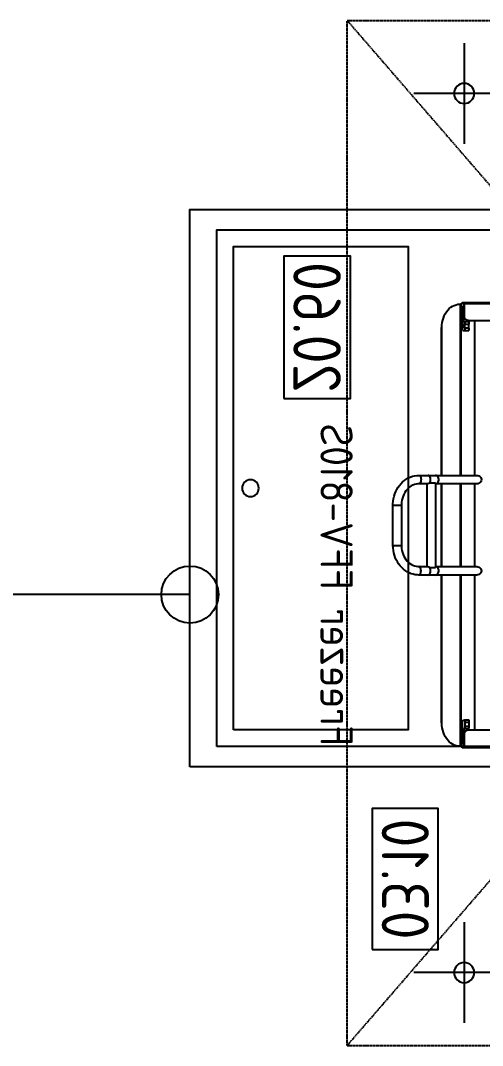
# Model space of a CAD drawing. Header units: inches. Extents: x 0 to 24647, y -6 to 17516.
# Drawn here: x 7483 to 8171, y 9798 to 11325 of the extents above; entities that cross this region are included whole.
import ezdxf
from ezdxf.enums import TextEntityAlignment as Align

# ---------------------------------------------------------------- set-up
doc = ezdxf.new("R2010")
doc.units = ezdxf.units.IN
doc.header["$MEASUREMENT"] = 0
doc.linetypes.add('STRICHPUNKT', pattern=[1, 0.5, -0.25, 0, -0.25])
for name, color, linetype in [('200', 7, 'Continuous'), ('210', 2, 'Continuous'), ('410AB', 90, 'Continuous'), ('410P', 4, 'Continuous'), ('610', 4, 'STRICHPUNKT'), ('BK BO', 41, 'Continuous'), ('walls', 4, 'Continuous')]:
    doc.layers.add(name, color=color, linetype=linetype)
doc.layers.add('500', color=4, linetype='Continuous', lineweight=13)
doc.styles.add('ArialN', font='ARIALN.TTF')
doc.styles.add('ISO8', font='isocp2.shx')
doc.dimstyles.new('mike 1B', dxfattribs={"dimscale": 0.85, "dimtxt": 60, "dimasz": 30, "dimexe": 50, "dimexo": 50, "dimgap": 30, "dimtad": 1, "dimdec": 0, "dimdsep": 46, "dimtxsty": 'ArialN', "dimblk": 'ORIGIN', "dimcen": 150, "dimclrt": 3, "dimazin": 0, "dimtfac": 1, "dimtdec": 0, "dimtix": 1, "dimtmove": 2, "dimatfit": 3, "dimldrblk": 'ORIGIN', "dimfxl": 1, "dimarcsym": 0})

# ---------------------------------------------------------------- blocks, each defined once
blk = doc.blocks.new('POS-G-A')
at = {"layer": '410P'}
blk.add_lwpolyline([(-105, -49), (-105, 49), (105, 49), (105, -49)], close=True, dxfattribs=at)
at = {"layer": '410P', "color": 3, "style": 'ISO8'}
blk.add_attdef('POS', text='', height=70, dxfattribs=at).set_placement((0, 0), align=Align.MIDDLE_CENTER)
blk = doc.blocks.new('POS_G')
at = {"layer": '410P'}
blk.add_lwpolyline([(-106.1, -49.5), (-106.1, 49.5), (106.1, 49.5), (106.1, -49.5)], close=True, dxfattribs=at)
at = {"layer": '410P', "color": 3, "style": 'ISO8'}
blk.add_attdef('POS', text='', height=70.7, dxfattribs=at).set_placement((0, 0), align=Align.MIDDLE)
blk = doc.blocks.new('D-FFV-810S')
at = {"layer": '200', "linetype": 'Continuous'}
for points in [[(-415, -745), (415, -745), (415, 0), (-415, 0)], [(-385, -705), (385, -705), (385, -20), (-385, -20)], [(-360, -680), (360, -680), (360, -420), (-360, -420)]]:
    blk.add_lwpolyline(points, close=True, dxfattribs=at)
blk.add_circle((0, -655), 12.5, dxfattribs=at)
blk = doc.blocks.new('A$C285064C4')
at = {"layer": '410AB'}
for p, q in [((75, 0, 10027229803.1), (75, 150, 10027229803.1)), ((0, 75, 10027229803.1), (150, 75, 10027229803.1))]:
    blk.add_line(p, q, dxfattribs=at)
blk.add_circle((75, 75, 10027229803.1), 15, dxfattribs=at)
blk = doc.blocks.new('A$C0A803AA6')
at = {"layer": '410AB', "flags": 128}
blk.add_lwpolyline([(1013.5, 1120.8), (1013.5, 870.8), (513.5, 870.8), (513.5, 1120.8)], close=True, dxfattribs=at)
at = {"layer": '410AB'}
blk.add_solid([(1013.5, 1120.8), (587.7, 1054), (513.5, 1120.8), (513.5, 870.8)], dxfattribs=at)
at = {"layer": '610'}
for p, q in [((0, 310), (0, 1320.8)), ((1527, 1320.8), (0, 1320.8)), ((1527, 0), (0, 1320.8)), ((0, 0), (1527, 1320.8)), ((1527, 1320.8), (1527, 310)), ((0, 0), (0, 310)), ((1527, 310), (0, 310)), ((1527, 0), (1527, 310)), ((0, 0), (1527, 0))]:
    blk.add_line(p, q, dxfattribs=at)
at = {"rotation": 180}
for p in [(183.6, 1103.6, -10027229803.1), (1493.4, 1103.6, -10027229803.1), (183.6, 249.1, -10027229803.1), (1493.4, 249.1, -10027229803.1)]:
    blk.add_blockref('A$C285064C4', p, dxfattribs=at)
blk = doc.blocks.new('D-Broiler-Duke-FBB')
at = {"layer": 'BK BO', "color": 250}
for p, q in [((80238.9, 11153.3), (80238.9, 11567.7)), ((80848.5, 11153.3), (80848.5, 11567.7)), ((80212.1, 11422), (80212.1, 11146.9)), ((80213.4, 11422), (80213.4, 11147)), ((80874.1, 11147), (80874.1, 11422)), ((80875.4, 11146.9), (80875.4, 11422)), ((80238.9, 11162.8), (80469.5, 11162.8)), ((80469.5, 11165.5), (80469.5, 11103.9)), ((80482.1, 11104.2), (80482.1, 11165.5)), ((80482.1, 11162.8), (80605.3, 11162.8)), ((80605.3, 11165.5), (80605.3, 11104.2)), ((80618, 11103.9), (80618, 11165.5)), ((80618, 11162.8), (80848.5, 11162.8)), ((80238.9, 11153.2), (80238.9, 11153.3)), ((80240.9, 11152.5), (80238.9, 11152.5)), ((80240.9, 11147.3), (80240.9, 11153.6)), ((80240.9, 11147.3), (80240.9, 11146.2)), ((80244.1, 11153.9), (80244.1, 11147.6)), ((80250.4, 11153.9), (80244.1, 11153.9)), ((80250.4, 11147.6), (80244.1, 11147.6)), ((80250.4, 11147.6), (80250.4, 11153.9)), ((80253.5, 11153.6), (80253.5, 11147.3)), ((80253.5, 11144.6), (80253.5, 11147.3)), ((80833.9, 11147.3), (80833.9, 11153.6)), ((80833.9, 11144.6), (80833.9, 11147.3)), ((80837.1, 11153.9), (80837.1, 11147.6)), ((80837.1, 11153.9), (80843.4, 11153.9)), ((80837.1, 11147.6), (80843.4, 11147.6)), ((80843.4, 11147.6), (80843.4, 11153.9)), ((80846.6, 11153.6), (80846.6, 11147.3)), ((80846.6, 11152.5), (80848.6, 11152.5)), ((80846.6, 11147.3), (80846.6, 11146.2)), ((80848.5, 11153.2), (80848.5, 11153.3)), ((80213.3, 11146.9), (80212.1, 11146.9)), ((80212.1, 11146.9), (80212.1, 11143.8)), ((80213.3, 11143.8), (80212.1, 11143.8)), ((80213.3, 11143.8), (80213.3, 11146.9)), ((80213.4, 11146.9), (80213.4, 11147)), ((80232.6, 11147), (80213.4, 11147)), ((80232.6, 11146.9), (80213.4, 11146.9)), ((80213.4, 11143.8), (80213.4, 11146.9)), ((80214.5, 11143.8), (80213.4, 11143.8)), ((80213.4, 11143.8), (80213.4, 11143.7)), ((80213.4, 11143.7), (80214.5, 11143.7)), ((80214.5, 11143.8), (80214.5, 11142.1)), ((80214.5, 11141.2), (80214.5, 11142.1)), ((80214.5, 11142.1), (80469.5, 11142.1)), ((80214.5, 11141.2), (80214.5, 11140.2)), ((80214.5, 11141.2), (80469.5, 11141.2)), ((80226.4, 11146.5), (80221.2, 11146.5)), ((80221.2, 11146.3), (80221.2, 11146.5)), ((80226.4, 11146.3), (80221.2, 11146.3)), ((80221.2, 11144.1), (80226.4, 11144.1)), ((80221.2, 11144.1), (80221.2, 11143.8)), ((80221.2, 11143.8), (80226.4, 11143.8)), ((80226.4, 11146.5), (80226.4, 11146.9)), ((80226.4, 11146.3), (80226.4, 11146.5)), ((80226.4, 11146.3), (80229.1, 11146.3)), ((80226.4, 11146), (80226.4, 11146.3)), ((80226.4, 11146.3), (80226.4, 11144.1)), ((80226.4, 11146), (80229.1, 11146)), ((80226.4, 11144.9), (80226.4, 11146)), ((80226.4, 11146), (80229.1, 11146)), ((80226.4, 11144.9), (80229.1, 11144.9)), ((80226.4, 11144.1), (80226.4, 11144.9)), ((80226.4, 11144.9), (80229.1, 11144.9)), ((80226.4, 11144.1), (80229.1, 11144.1)), ((80226.4, 11144.1), (80226.4, 11143.8)), ((80229.1, 11146.3), (80229.1, 11146.9)), ((80229.1, 11146), (80229.1, 11146.3)), ((80229.1, 11146.3), (80229.1, 11146)), ((80240.9, 11146.2), (80229.1, 11146.3)), ((80229.1, 11144.1), (80229.1, 11144.9)), ((80229.1, 11144.9), (80229.1, 11144.1)), ((80229.1, 11144.1), (80250.4, 11144.3)), ((80232.6, 11146.9), (80232.6, 11147)), ((80482.1, 11142.1), (80605.3, 11142.1)), ((80482.1, 11141.2), (80605.3, 11141.2)), ((80618, 11142.1), (80873, 11142.1)), ((80618, 11141.2), (80873, 11141.2)), ((80858.4, 11144.1), (80837.1, 11144.3)), ((80846.6, 11146.2), (80858.4, 11146.3)), ((80874.1, 11147), (80854.9, 11147)), ((80854.9, 11146.9), (80854.9, 11147)), ((80854.9, 11146.9), (80874.1, 11146.9)), ((80858.4, 11146.3), (80858.4, 11146.9)), ((80858.4, 11146.3), (80858.4, 11146)), ((80861.1, 11146.3), (80858.4, 11146.3)), ((80858.4, 11146), (80858.4, 11146.3)), ((80861.1, 11146), (80858.4, 11146)), ((80861.1, 11146), (80858.4, 11146)), ((80861.1, 11144.9), (80858.4, 11144.9)), ((80858.4, 11144.9), (80858.4, 11144.1)), ((80861.1, 11144.9), (80858.4, 11144.9)), ((80858.4, 11144.1), (80858.4, 11144.9)), ((80861.1, 11144.1), (80858.4, 11144.1)), ((80861.1, 11146.5), (80861.1, 11146.9)), ((80861.1, 11146.5), (80866.3, 11146.5)), ((80861.1, 11146.3), (80861.1, 11146.5)), ((80861.1, 11146.3), (80866.3, 11146.3)), ((80861.1, 11146), (80861.1, 11146.3)), ((80861.1, 11146.3), (80861.1, 11144.1)), ((80861.1, 11146), (80861.1, 11144.9)), ((80861.1, 11144.1), (80861.1, 11144.9)), ((80861.1, 11144.1), (80861.1, 11143.8)), ((80866.3, 11144.1), (80861.1, 11144.1)), ((80866.3, 11143.8), (80861.1, 11143.8)), ((80866.3, 11146.3), (80866.3, 11146.5)), ((80866.3, 11144.1), (80866.3, 11143.8)), ((80874.1, 11143.8), (80873, 11143.8)), ((80873, 11142.1), (80873, 11143.8)), ((80873, 11143.7), (80874.1, 11143.7)), ((80873, 11142.1), (80873, 11141.2)), ((80873, 11140.2), (80873, 11141.2)), ((80874.1, 11146.9), (80874.1, 11147)), ((80874.1, 11146.9), (80874.1, 11143.8)), ((80874.1, 11143.8), (80874.1, 11143.7)), ((80874.2, 11146.9), (80875.4, 11146.9)), ((80874.2, 11146.9), (80874.2, 11143.8)), ((80874.2, 11143.8), (80875.4, 11143.8)), ((80875.4, 11143.8), (80875.4, 11146.9)), ((80249.2, 11113.6), (80249.2, 11113.6)), ((80249.2, 11113.6), (80249.2, 11113.1)), ((80249.2, 11113.6), (80469.5, 11113.6)), ((80249.2, 11113.1), (80469.5, 11113.1)), ((80469.5, 11103.9), (80469.5, 11093.3)), ((80480.6, 11096.1), (80480.6, 11104.2)), ((80606.3, 11104.2), (80481.2, 11104.2)), ((80482.1, 11113.6), (80605.3, 11113.6)), ((80482.1, 11113.1), (80605.3, 11113.1)), ((80606.9, 11096.1), (80606.9, 11104.2)), ((80618, 11113.6), (80838.3, 11113.6)), ((80618, 11113.1), (80838.3, 11113.1)), ((80618, 11093.3), (80618, 11103.9)), ((80838.3, 11113.6), (80838.3, 11113.6)), ((80838.3, 11113.1), (80838.3, 11113.6)), ((80469.5, 11093.3), (80469.5, 11079.2)), ((80482.1, 11079.2), (80482.1, 11092.6)), ((80482.1, 11091.6), (80605.3, 11091.6)), ((80605.3, 11092.6), (80605.3, 11079.2)), ((80618, 11079.2), (80618, 11093.3)), ((80573.7, 11053.4), (80513.7, 11053.4)), ((80513.7, 11040.8), (80513.7, 11053.4)), ((80513.7, 11040.8), (80573.7, 11040.8)), ((80573.7, 11040.8), (80573.7, 11053.4))]:
    blk.add_line(p, q, dxfattribs=at)
at = {"layer": 'BK BO', "color": 250, "flags": 128}
for points in [[(80214.5, 11140.2), (80214.6, 11137.4), (80215.2, 11134.7), (80216.2, 11132), (80217.5, 11129.4), (80219.1, 11126.9), (80221.1, 11124.6), (80223.4, 11122.4), (80226, 11120.4), (80228.8, 11118.7), (80231.8, 11117.2), (80235.1, 11115.9), (80238.5, 11114.9), (80242, 11114.2), (80245.6, 11113.7), (80249.2, 11113.6)], [(80221.2, 11146.5), (80219.9, 11146.6), (80218.9, 11146.9)], [(80838.3, 11113.6), (80841.9, 11113.7), (80845.5, 11114.2), (80849, 11114.9), (80852.4, 11115.9), (80855.6, 11117.2), (80858.7, 11118.7), (80861.5, 11120.4), (80864.1, 11122.4), (80866.4, 11124.6), (80868.4, 11126.9), (80870, 11129.4), (80871.3, 11132), (80872.3, 11134.7), (80872.8, 11137.4), (80873, 11140.2)], [(80866.3, 11146.5), (80867.5, 11146.6), (80868.6, 11146.9)], [(80469.5, 11103.9), (80469.7, 11105.1), (80470.2, 11106.3), (80471.1, 11107.3), (80472.2, 11108.1), (80473.6, 11108.7), (80475.1, 11109), (80476.6, 11109), (80478.1, 11108.7), (80479.4, 11108.1), (80480.6, 11107.3), (80481.4, 11106.3), (80482, 11105.1), (80482.1, 11104.2)], [(80605.3, 11104.2), (80605.5, 11105.1), (80606.1, 11106.3), (80606.9, 11107.3), (80608.1, 11108.1), (80609.4, 11108.7), (80610.9, 11109), (80612.4, 11109), (80613.9, 11108.7), (80615.2, 11108.1), (80616.4, 11107.3), (80617.2, 11106.3), (80617.8, 11105.1), (80618, 11103.9)], [(80469.5, 11093.3), (80469.7, 11094.1), (80470.2, 11094.9), (80471.1, 11095.6), (80472.2, 11096.1), (80473.6, 11096.5), (80475.1, 11096.7), (80476.6, 11096.7), (80478.1, 11096.5), (80479.4, 11096.1), (80480.6, 11095.6), (80481.3, 11095)], [(80606.2, 11095), (80606.9, 11095.6), (80608.1, 11096.1), (80609.4, 11096.5), (80610.9, 11096.7), (80612.4, 11096.7), (80613.9, 11096.5), (80615.2, 11096.1), (80616.4, 11095.6), (80617.2, 11094.9), (80617.8, 11094.1), (80618, 11093.3)], [(80469.5, 11079.2), (80469.6, 11079.6), (80469.9, 11080.4), (80470.6, 11081.1), (80471.6, 11081.7), (80472.9, 11082.2), (80474.3, 11082.5), (80475.8, 11082.6), (80477.3, 11082.5), (80478.8, 11082.2), (80480, 11081.7), (80481, 11081.1), (80481.7, 11080.4), (80482.1, 11079.6), (80482.1, 11079.2)], [(80469.5, 11079.2), (80469.6, 11077.3), (80469.9, 11074.1), (80470.6, 11070.9), (80471.5, 11067.8), (80472.8, 11064.7), (80474.3, 11061.8), (80476.1, 11059), (80478.2, 11056.3), (80480.6, 11053.8), (80483.2, 11051.4), (80486, 11049.3), (80489, 11047.4), (80492.2, 11045.7), (80495.5, 11044.2), (80499, 11043), (80502.6, 11042), (80506.2, 11041.4), (80509.9, 11040.9), (80513.7, 11040.8)], [(80513.7, 11053.4), (80512.2, 11053.5), (80509.1, 11053.7), (80506, 11054.2), (80503, 11055), (80500.2, 11056), (80497.4, 11057.2), (80494.9, 11058.6), (80492.5, 11060.2), (80490.3, 11062), (80488.3, 11063.9), (80486.6, 11066), (80485.2, 11068.2), (80484, 11070.6), (80483.1, 11073), (80482.5, 11075.4), (80482.2, 11078), (80482.1, 11079.2)], [(80573.7, 11040.8), (80575.8, 11040.8), (80579.6, 11041.1), (80583.2, 11041.7), (80586.9, 11042.5), (80590.4, 11043.6), (80593.8, 11045), (80597.1, 11046.6), (80600.2, 11048.4), (80603.1, 11050.5), (80605.8, 11052.8), (80608.3, 11055.2), (80610.5, 11057.9), (80612.5, 11060.7), (80614.2, 11063.6), (80615.5, 11066.6), (80616.6, 11069.8), (80617.4, 11073), (80617.8, 11076.2), (80618, 11079.2)], [(80605.3, 11079.2), (80605.3, 11078), (80605, 11075.5), (80604.4, 11073), (80603.5, 11070.5), (80602.3, 11068.1), (80600.8, 11065.9), (80599, 11063.8), (80597, 11061.8), (80594.8, 11060), (80592.3, 11058.4), (80589.7, 11057), (80587, 11055.8), (80584.1, 11054.9), (80581.1, 11054.1), (80578, 11053.7), (80574.9, 11053.5), (80573.7, 11053.4)], [(80618, 11079.2), (80617.9, 11079.6), (80617.6, 11080.4), (80616.8, 11081.1), (80615.8, 11081.7), (80614.6, 11082.2), (80613.2, 11082.5), (80611.6, 11082.6), (80610.1, 11082.5), (80608.7, 11082.2), (80607.5, 11081.7), (80606.5, 11081.1), (80605.7, 11080.4), (80605.4, 11079.6), (80605.3, 11079.2)]]:
    blk.add_lwpolyline(points, dxfattribs=at)
at = {"layer": 'BK BO', "color": 250}
for centre, radius, start, end in [((80475.8, 11164.8), 7.59, 65.3989, 114.6011), ((80611.6, 11164.8), 7.59, 65.3989, 114.6011), ((80232.6, 11153.3), 6.31, 269.8904, 359.8911), ((80232.6, 11153.2), 6.31, 269.8912, 359.8903), ((80243.3, 11144.6), 9.3, 85.1641, 104.799), ((80243.3, 11138.3), 9.3, 85.1641, 104.799), ((80251.2, 11144.6), 9.3, 75.2014, 94.8356), ((80251.2, 11138.3), 9.3, 75.2014, 94.8356), ((80836.3, 11144.6), 9.3, 85.1644, 104.7986), ((80836.3, 11138.3), 9.3, 85.1644, 104.7986), ((80844.2, 11144.6), 9.3, 75.2014, 94.8356), ((80844.2, 11138.3), 9.3, 75.2014, 94.8356), ((80854.8, 11153.3), 6.31, 180.1089, 270.1094), ((80854.8, 11153.2), 6.31, 180.1097, 270.1085), ((80213.1, 11143.2), 3.87, 85.1633, 104.8023), ((80213.1, 11147.6), 3.87, 255.2045, 274.835), ((80213.4, 11146.6), 0.296, 85.1286, 104.8631), ((80213.4, 11144.1), 0.297, 255.1925, 274.8825), ((80221.2, 11150.1), 6.32, 210.7158, 270.0476), ((80221.2, 11150.4), 6.32, 213.1964, 270.039), ((80221.2, 11152.6), 6.34, 244.0435, 270.0044), ((80227, 11138.6), 7.96, 75.2074, 94.8306), ((80226.4, 11146.1), 0.152, 75.4084, 94.6695), ((80226.4, 11144.2), 0.148, 265.1828, 284.8726), ((80227, 11151.8), 7.96, 265.1622, 284.7999), ((80251.2, 11153.6), 9.3, 265.1644, 284.7986), ((80836.3, 11153.6), 9.3, 255.2014, 274.8356), ((80860.4, 11138.6), 7.96, 85.1694, 104.7926), ((80860.4, 11151.8), 7.96, 255.2001, 274.8378), ((80861.1, 11146.1), 0.151, 85.3076, 104.6203), ((80861.1, 11144.2), 0.148, 255.0984, 274.8402), ((80866.3, 11152.6), 6.34, 269.9956, 295.9565), ((80866.3, 11150.4), 6.32, 269.961, 326.8036), ((80866.3, 11150.1), 6.32, 269.9524, 329.2842), ((80874.4, 11143.2), 3.87, 75.1977, 94.8367), ((80874.1, 11146.6), 0.296, 75.1369, 94.8714), ((80874.4, 11147.6), 3.87, 265.165, 284.7955), ((80874.1, 11144.1), 0.297, 265.1175, 284.8075)]:
    blk.add_arc(centre, radius, start, end, dxfattribs=at)
for centre, major_axis, ratio, start_param, end_param in [((80475.8, 11169.2), (5.62, 5.62), 0.511137, 1.621877, 2.669075), ((80475.8, 11169.2), (5.62, -5.62), 0.511137, 0.472518, 1.519715), ((80611.6, 11169.2), (5.62, 5.62), 0.511137, 1.621877, 2.669075), ((80611.6, 11169.2), (5.62, -5.62), 0.511137, 0.472518, 1.519715), ((80475.8, 11097.9), (6.07, 6.07), 0.28813, 0.280532, 0.442203), ((80611.6, 11097.9), (6.07, -6.07), 0.28813, 2.69939, 2.861061), ((80475.8, 11097.9), (6.07, -6.07), 0.28813, 0.280532, 1.003266), ((80611.6, 11097.9), (6.07, 6.07), 0.28813, 2.138327, 2.861061)]:
    blk.add_ellipse(centre, major_axis=major_axis, ratio=ratio, start_param=start_param, end_param=end_param, dxfattribs=at)
blk = doc.blocks.new('A$C48A1077E')
at = {"layer": '500'}
blk.add_blockref('D-Broiler-Duke-FBB', (-79851.9, -11040.8), dxfattribs=at)
blk = doc.blocks.new('A$C6C05235F')
blk.add_blockref('A$C0A803AA6', (0, 290.3))
at = {"linetype": 'Continuous'}
blk.add_blockref('D-FFV-810S', (830.4, 801.3), dxfattribs=at)
blk.add_blockref('POS_G', (1069.9, 245.5)).add_auto_attribs({'POS': '20.60'})
at = {"layer": '410P'}
ref = blk.add_blockref('POS-G-A', (248, 376.7), dxfattribs=at)
ref.add_attrib('POS', '03.10', dxfattribs={"color": 3, "height": 70, "style": 'ISO8'}).set_placement((248, 376.7), align=Align.MIDDLE_CENTER)
at = {"layer": '500'}
blk.add_blockref('A$C48A1077E', (83.3, 358.4), dxfattribs=at)
at = {"layer": '210', "color": 4, "style": 'ISO8'}
blk.add_text('Freezer FFV-810S', height=48, rotation=360, dxfattribs=at).set_placement((446.1, 250.5))
blk = doc.blocks.new('_Origin')
at = {"layer": 'walls', "color": 0, "lineweight": -2}
blk.add_line((0, 0), (-1, 0), dxfattribs=at)
blk.add_circle((0, 0), 0.5, dxfattribs=at)
blk = doc.blocks.new('*D85')
at = {"color": 253, "lineweight": -2, "transparency": 16777216}
for p, q in [((6635.2, 10441.5), (6635.2, 10512.7)), ((7735.4, 10441.5), (7735.4, 10512.7))]:
    blk.add_line(p, q, dxfattribs=at)
at = {"color": 252, "lineweight": -2, "transparency": 16777216}
blk.add_line((7650.4, 10470.2), (6720.2, 10470.2), dxfattribs=at)
at = {"layer": 'DEFPOINTS', "color": 0, "transparency": 16777216}
for p in [(6635.2, 10470.2), (6635.2, 10399), (7735.4, 10399)]:
    blk.add_point(p, dxfattribs=at)
at = {"color": 252, "lineweight": -2, "transparency": 16777216, "xscale": 85, "yscale": 85, "zscale": 85, "rotation": 180}
blk.add_blockref('_Origin', (6635.2, 10470.2), dxfattribs=at)
at = {"color": 252, "lineweight": -2, "transparency": 16777216, "xscale": 85, "yscale": 85, "zscale": 85}
blk.add_blockref('_Origin', (7735.4, 10470.2), dxfattribs=at)
at = {"color": 3, "transparency": 16777216, "insert": (7185.3, 10539.1), "char_height": 85, "attachment_point": 5, "style": 'ArialN'}
blk.add_mtext('1100', dxfattribs=at)

msp = doc.modelspace()

# ---------------------------------------------------------------- block references
at = {"layer": '500', "xscale": -1, "rotation": 270}
msp.add_blockref('A$C6C05235F', (7679.1, 9798.4), dxfattribs=at)

# ---------------------------------------------------------------- dimensions: what is measured, and where the dimension line sits
at = {"color": 0}
dim = msp.add_aligned_dim(p1=(7735.4, 10399), p2=(6635.2, 10399), distance=-71.2, dimstyle='mike 1B', override={"dimtxt": 100, "dimasz": 100, "dimclrd": 252, "dimclre": 253, "dimfxl": 1.3}, dxfattribs=at)
dim.commit()
dim.dimension.update_dxf_attribs({"geometry": '*D85', "text_midpoint": (7185.3, 10539.1)})

doc.saveas('drawing.dxf')
